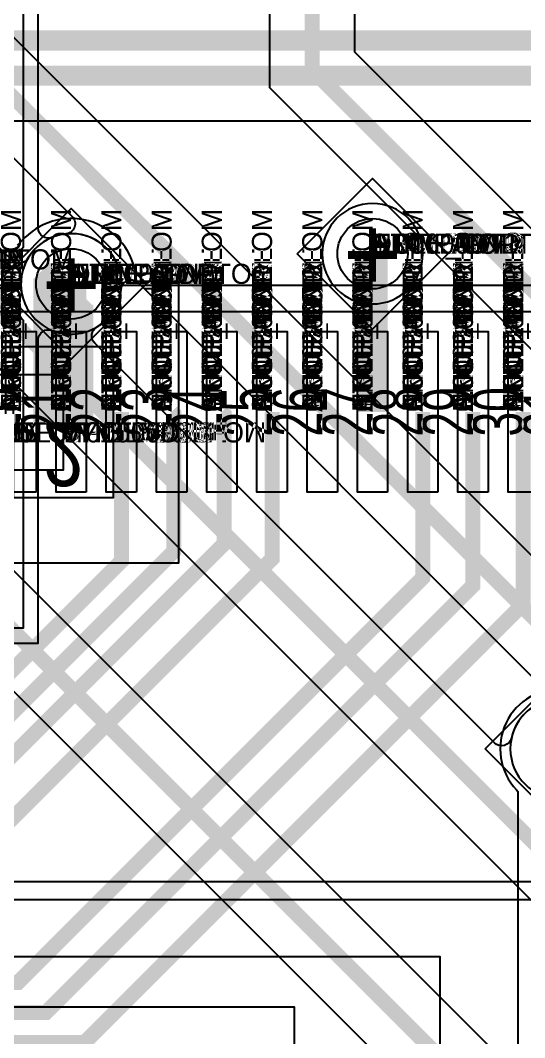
# Model space of a CAD drawing. Extents: x 0 to 323, y 0 to 320.
# Drawn here: x 66.67 to 71.69, y 31.47 to 41.6 of the extents above; entities that cross this region are included whole.
import ezdxf
from ezdxf.enums import TextEntityAlignment as Align

# ---------------------------------------------------------------- set-up
doc = ezdxf.new("R2010")
doc.units = 0
doc.header["$MEASUREMENT"] = 0
doc.layers.get('0').update_dxf_attribs({"linetype": 'CONTINUOUS'})
for name, color, linetype in [('CDN_FIGURES', 7, 'CONTINUOUS'), ('ETCH_BOTTOM', 7, 'CONTINUOUS'), ('ETCH_GND', 3, 'CONTINUOUS'), ('ETCH_INT1', 4, 'CONTINUOUS'), ('ETCH_INT2', 5, 'CONTINUOUS'), ('ETCH_PWR', 6, 'CONTINUOUS'), ('ETCH_TOP', 2, 'CONTINUOUS'), ('MANUFACTURING_NCLEGEND-1-6', 8, 'CONTINUOUS'), ('PACKAGE_GEOMETRY_ASSEMBLY_TOP', 11, 'CONTINUOUS'), ('PACKAGE_GEOMETRY_PIN_NUMBER', 9, 'CONTINUOUS')]:
    doc.layers.add(name, color=color, linetype=linetype)

# ---------------------------------------------------------------- blocks, each defined once
blk = doc.blocks.new('FIGURE_DIAMOND')
at = {"layer": 'CDN_FIGURES'}
blk.add_lwpolyline([(-0.5, 0), (0, 0.5), (0.5, 0), (0, -0.5)], close=True, dxfattribs=at)
blk = doc.blocks.new('PAD_INFO')
for tag in ['SHAPE_TYPE', 'PAD_HEIGHT', 'PAD_LAYER', 'PAD_TYPE', 'PAD_WIDTH']:
    blk.add_attdef(tag, (0, 0), '', height=0.2)
at = {"flags": 2}
blk.add_attdef('CDN_TYPE', (0, 0), '', height=0.2, dxfattribs=at)
blk = doc.blocks.new('DRILL_INFO')
at = {"flags": 2}
blk.add_attdef('CDN_TYPE', (0, 0), '', height=0.2, dxfattribs=at)
for tag in ['FSHAPE', 'FCHAR', 'DRILL_HEIGHT', 'DIAMETER', 'PLATED', 'DRILL_WIDTH']:
    blk.add_attdef(tag, (0, 0), '', height=0.2)
blk = doc.blocks.new('VIA0700X0300')
at = {"layer": 'ETCH_BOTTOM'}
blk.add_circle((0, 0), 0.35, dxfattribs=at)
at = {"layer": 'ETCH_GND'}
blk.add_circle((0, 0), 0.35, dxfattribs=at)
at = {"layer": 'ETCH_INT1'}
blk.add_circle((0, 0), 0.35, dxfattribs=at)
at = {"layer": 'ETCH_INT2'}
blk.add_circle((0, 0), 0.35, dxfattribs=at)
at = {"layer": 'ETCH_PWR'}
blk.add_circle((0, 0), 0.35, dxfattribs=at)
at = {"layer": 'ETCH_TOP'}
blk.add_circle((0, 0), 0.35, dxfattribs=at)
ref = blk.add_blockref('PAD_INFO', (0, 0))
ref.add_attrib('PAD_LAYER', 'ETCH_TOP', (0, 0), dxfattribs={"height": 0.2})
ref.add_attrib('SHAPE_TYPE', 'NULL', (0, 0), dxfattribs={"height": 0.2})
ref.add_attrib('PAD_TYPE', 'ANTIPAD', (0, 0), dxfattribs={"height": 0.2})
ref.add_attrib('PAD_WIDTH', '0.000000', (0, 0), dxfattribs={"height": 0.2})
ref.add_attrib('PAD_HEIGHT', '0.000000', (0, 0), dxfattribs={"height": 0.2})
ref = blk.add_blockref('PAD_INFO', (0, 0))
ref.add_attrib('PAD_LAYER', 'ETCH_GND', (0, 0), dxfattribs={"height": 0.2})
ref.add_attrib('SHAPE_TYPE', 'NULL', (0, 0), dxfattribs={"height": 0.2})
ref.add_attrib('PAD_TYPE', 'ANTIPAD', (0, 0), dxfattribs={"height": 0.2})
ref.add_attrib('PAD_WIDTH', '0.000000', (0, 0), dxfattribs={"height": 0.2})
ref.add_attrib('PAD_HEIGHT', '0.000000', (0, 0), dxfattribs={"height": 0.2})
ref = blk.add_blockref('PAD_INFO', (0, 0))
ref.add_attrib('PAD_LAYER', 'ETCH_INT1', (0, 0), dxfattribs={"height": 0.2})
ref.add_attrib('SHAPE_TYPE', 'NULL', (0, 0), dxfattribs={"height": 0.2})
ref.add_attrib('PAD_TYPE', 'ANTIPAD', (0, 0), dxfattribs={"height": 0.2})
ref.add_attrib('PAD_WIDTH', '0.000000', (0, 0), dxfattribs={"height": 0.2})
ref.add_attrib('PAD_HEIGHT', '0.000000', (0, 0), dxfattribs={"height": 0.2})
ref = blk.add_blockref('PAD_INFO', (0, 0))
ref.add_attrib('PAD_LAYER', 'ETCH_INT2', (0, 0), dxfattribs={"height": 0.2})
ref.add_attrib('SHAPE_TYPE', 'NULL', (0, 0), dxfattribs={"height": 0.2})
ref.add_attrib('PAD_TYPE', 'ANTIPAD', (0, 0), dxfattribs={"height": 0.2})
ref.add_attrib('PAD_WIDTH', '0.000000', (0, 0), dxfattribs={"height": 0.2})
ref.add_attrib('PAD_HEIGHT', '0.000000', (0, 0), dxfattribs={"height": 0.2})
ref = blk.add_blockref('PAD_INFO', (0, 0))
ref.add_attrib('PAD_LAYER', 'ETCH_PWR', (0, 0), dxfattribs={"height": 0.2})
ref.add_attrib('SHAPE_TYPE', 'NULL', (0, 0), dxfattribs={"height": 0.2})
ref.add_attrib('PAD_TYPE', 'ANTIPAD', (0, 0), dxfattribs={"height": 0.2})
ref.add_attrib('PAD_WIDTH', '0.000000', (0, 0), dxfattribs={"height": 0.2})
ref.add_attrib('PAD_HEIGHT', '0.000000', (0, 0), dxfattribs={"height": 0.2})
ref = blk.add_blockref('PAD_INFO', (0, 0))
ref.add_attrib('PAD_LAYER', 'ETCH_BOTTOM', (0, 0), dxfattribs={"height": 0.2})
ref.add_attrib('SHAPE_TYPE', 'NULL', (0, 0), dxfattribs={"height": 0.2})
ref.add_attrib('PAD_TYPE', 'ANTIPAD', (0, 0), dxfattribs={"height": 0.2})
ref.add_attrib('PAD_WIDTH', '0.000000', (0, 0), dxfattribs={"height": 0.2})
ref.add_attrib('PAD_HEIGHT', '0.000000', (0, 0), dxfattribs={"height": 0.2})
ref = blk.add_blockref('PAD_INFO', (0, 0))
ref.add_attrib('PAD_LAYER', 'ETCH_TOP', (0, 0), dxfattribs={"height": 0.2})
ref.add_attrib('SHAPE_TYPE', 'NULL', (0, 0), dxfattribs={"height": 0.2})
ref.add_attrib('PAD_TYPE', 'THERMAL', (0, 0), dxfattribs={"height": 0.2})
ref.add_attrib('PAD_WIDTH', '0.000000', (0, 0), dxfattribs={"height": 0.2})
ref.add_attrib('PAD_HEIGHT', '0.000000', (0, 0), dxfattribs={"height": 0.2})
ref = blk.add_blockref('PAD_INFO', (0, 0))
ref.add_attrib('PAD_LAYER', 'ETCH_GND', (0, 0), dxfattribs={"height": 0.2})
ref.add_attrib('SHAPE_TYPE', 'NULL', (0, 0), dxfattribs={"height": 0.2})
ref.add_attrib('PAD_TYPE', 'THERMAL', (0, 0), dxfattribs={"height": 0.2})
ref.add_attrib('PAD_WIDTH', '0.000000', (0, 0), dxfattribs={"height": 0.2})
ref.add_attrib('PAD_HEIGHT', '0.000000', (0, 0), dxfattribs={"height": 0.2})
ref = blk.add_blockref('PAD_INFO', (0, 0))
ref.add_attrib('PAD_LAYER', 'ETCH_INT1', (0, 0), dxfattribs={"height": 0.2})
ref.add_attrib('SHAPE_TYPE', 'NULL', (0, 0), dxfattribs={"height": 0.2})
ref.add_attrib('PAD_TYPE', 'THERMAL', (0, 0), dxfattribs={"height": 0.2})
ref.add_attrib('PAD_WIDTH', '0.000000', (0, 0), dxfattribs={"height": 0.2})
ref.add_attrib('PAD_HEIGHT', '0.000000', (0, 0), dxfattribs={"height": 0.2})
ref = blk.add_blockref('PAD_INFO', (0, 0))
ref.add_attrib('PAD_LAYER', 'ETCH_INT2', (0, 0), dxfattribs={"height": 0.2})
ref.add_attrib('SHAPE_TYPE', 'NULL', (0, 0), dxfattribs={"height": 0.2})
ref.add_attrib('PAD_TYPE', 'THERMAL', (0, 0), dxfattribs={"height": 0.2})
ref.add_attrib('PAD_WIDTH', '0.000000', (0, 0), dxfattribs={"height": 0.2})
ref.add_attrib('PAD_HEIGHT', '0.000000', (0, 0), dxfattribs={"height": 0.2})
ref = blk.add_blockref('PAD_INFO', (0, 0))
ref.add_attrib('PAD_LAYER', 'ETCH_PWR', (0, 0), dxfattribs={"height": 0.2})
ref.add_attrib('SHAPE_TYPE', 'NULL', (0, 0), dxfattribs={"height": 0.2})
ref.add_attrib('PAD_TYPE', 'THERMAL', (0, 0), dxfattribs={"height": 0.2})
ref.add_attrib('PAD_WIDTH', '0.000000', (0, 0), dxfattribs={"height": 0.2})
ref.add_attrib('PAD_HEIGHT', '0.000000', (0, 0), dxfattribs={"height": 0.2})
ref = blk.add_blockref('PAD_INFO', (0, 0))
ref.add_attrib('PAD_LAYER', 'ETCH_BOTTOM', (0, 0), dxfattribs={"height": 0.2})
ref.add_attrib('SHAPE_TYPE', 'NULL', (0, 0), dxfattribs={"height": 0.2})
ref.add_attrib('PAD_TYPE', 'THERMAL', (0, 0), dxfattribs={"height": 0.2})
ref.add_attrib('PAD_WIDTH', '0.000000', (0, 0), dxfattribs={"height": 0.2})
ref.add_attrib('PAD_HEIGHT', '0.000000', (0, 0), dxfattribs={"height": 0.2})
ref = blk.add_blockref('PAD_INFO', (0, 0))
ref.add_attrib('PAD_LAYER', 'ETCH_TOP', (0, 0), dxfattribs={"height": 0.2})
ref.add_attrib('SHAPE_TYPE', 'CIRCLE', (0, 0), dxfattribs={"height": 0.2})
ref.add_attrib('PAD_TYPE', 'REGULAR', (0, 0), dxfattribs={"height": 0.2})
ref.add_attrib('PAD_WIDTH', '0.700000', (0, 0), dxfattribs={"height": 0.2})
ref.add_attrib('PAD_HEIGHT', '0.700000', (0, 0), dxfattribs={"height": 0.2})
ref = blk.add_blockref('PAD_INFO', (0, 0))
ref.add_attrib('PAD_LAYER', 'ETCH_GND', (0, 0), dxfattribs={"height": 0.2})
ref.add_attrib('SHAPE_TYPE', 'CIRCLE', (0, 0), dxfattribs={"height": 0.2})
ref.add_attrib('PAD_TYPE', 'REGULAR', (0, 0), dxfattribs={"height": 0.2})
ref.add_attrib('PAD_WIDTH', '0.700000', (0, 0), dxfattribs={"height": 0.2})
ref.add_attrib('PAD_HEIGHT', '0.700000', (0, 0), dxfattribs={"height": 0.2})
ref = blk.add_blockref('PAD_INFO', (0, 0))
ref.add_attrib('PAD_LAYER', 'ETCH_INT1', (0, 0), dxfattribs={"height": 0.2})
ref.add_attrib('SHAPE_TYPE', 'CIRCLE', (0, 0), dxfattribs={"height": 0.2})
ref.add_attrib('PAD_TYPE', 'REGULAR', (0, 0), dxfattribs={"height": 0.2})
ref.add_attrib('PAD_WIDTH', '0.700000', (0, 0), dxfattribs={"height": 0.2})
ref.add_attrib('PAD_HEIGHT', '0.700000', (0, 0), dxfattribs={"height": 0.2})
ref = blk.add_blockref('PAD_INFO', (0, 0))
ref.add_attrib('PAD_LAYER', 'ETCH_INT2', (0, 0), dxfattribs={"height": 0.2})
ref.add_attrib('SHAPE_TYPE', 'CIRCLE', (0, 0), dxfattribs={"height": 0.2})
ref.add_attrib('PAD_TYPE', 'REGULAR', (0, 0), dxfattribs={"height": 0.2})
ref.add_attrib('PAD_WIDTH', '0.700000', (0, 0), dxfattribs={"height": 0.2})
ref.add_attrib('PAD_HEIGHT', '0.700000', (0, 0), dxfattribs={"height": 0.2})
ref = blk.add_blockref('PAD_INFO', (0, 0))
ref.add_attrib('PAD_LAYER', 'ETCH_PWR', (0, 0), dxfattribs={"height": 0.2})
ref.add_attrib('SHAPE_TYPE', 'CIRCLE', (0, 0), dxfattribs={"height": 0.2})
ref.add_attrib('PAD_TYPE', 'REGULAR', (0, 0), dxfattribs={"height": 0.2})
ref.add_attrib('PAD_WIDTH', '0.700000', (0, 0), dxfattribs={"height": 0.2})
ref.add_attrib('PAD_HEIGHT', '0.700000', (0, 0), dxfattribs={"height": 0.2})
ref = blk.add_blockref('PAD_INFO', (0, 0))
ref.add_attrib('PAD_LAYER', 'ETCH_BOTTOM', (0, 0), dxfattribs={"height": 0.2})
ref.add_attrib('SHAPE_TYPE', 'CIRCLE', (0, 0), dxfattribs={"height": 0.2})
ref.add_attrib('PAD_TYPE', 'REGULAR', (0, 0), dxfattribs={"height": 0.2})
ref.add_attrib('PAD_WIDTH', '0.700000', (0, 0), dxfattribs={"height": 0.2})
ref.add_attrib('PAD_HEIGHT', '0.700000', (0, 0), dxfattribs={"height": 0.2})
ref = blk.add_blockref('DRILL_INFO', (0, 0))
ref.add_attrib('DIAMETER', '0.300000', (0, 0), dxfattribs={"height": 0.2})
ref.add_attrib('PLATED', 'PLATED', (0, 0), dxfattribs={"height": 0.2})
ref.add_attrib('FSHAPE', 'DIAMOND', (0, 0), dxfattribs={"height": 0.2})
ref.add_attrib('FCHAR', '+', (0, 0), dxfattribs={"height": 0.2})
ref.add_attrib('DRILL_WIDTH', '1.500000', (0, 0), dxfattribs={"height": 0.2})
ref.add_attrib('DRILL_HEIGHT', '1.500000', (0, 0), dxfattribs={"height": 0.2})
for tag in ['CDN_TYPE', 'PIN']:
    blk.add_attdef(tag, (0, 0), '', height=0.2)
at = {"flags": 2}
for tag in ['PSTKNAME', 'BBV']:
    blk.add_attdef(tag, (0, 0), '', height=0.2, dxfattribs=at)
blk = doc.blocks.new('RC1600X0300TS_NS')
at = {"layer": 'ETCH_TOP'}
blk.add_lwpolyline([(-0.8, -0.15), (-0.8, 0.15), (0.8, 0.15), (0.8, -0.15)], close=True, dxfattribs=at)
ref = blk.add_blockref('PAD_INFO', (0, 0))
ref.add_attrib('PAD_LAYER', 'ETCH_TOP', (0, 0), dxfattribs={"height": 0.2})
ref.add_attrib('SHAPE_TYPE', 'NULL', (0, 0), dxfattribs={"height": 0.2})
ref.add_attrib('PAD_TYPE', 'ANTIPAD', (0, 0), dxfattribs={"height": 0.2})
ref.add_attrib('PAD_WIDTH', '0.000000', (0, 0), dxfattribs={"height": 0.2})
ref.add_attrib('PAD_HEIGHT', '0.000000', (0, 0), dxfattribs={"height": 0.2})
ref = blk.add_blockref('PAD_INFO', (0, 0))
ref.add_attrib('PAD_LAYER', 'ETCH_GND', (0, 0), dxfattribs={"height": 0.2})
ref.add_attrib('SHAPE_TYPE', 'NULL', (0, 0), dxfattribs={"height": 0.2})
ref.add_attrib('PAD_TYPE', 'ANTIPAD', (0, 0), dxfattribs={"height": 0.2})
ref.add_attrib('PAD_WIDTH', '0.000000', (0, 0), dxfattribs={"height": 0.2})
ref.add_attrib('PAD_HEIGHT', '0.000000', (0, 0), dxfattribs={"height": 0.2})
ref = blk.add_blockref('PAD_INFO', (0, 0))
ref.add_attrib('PAD_LAYER', 'ETCH_INT1', (0, 0), dxfattribs={"height": 0.2})
ref.add_attrib('SHAPE_TYPE', 'NULL', (0, 0), dxfattribs={"height": 0.2})
ref.add_attrib('PAD_TYPE', 'ANTIPAD', (0, 0), dxfattribs={"height": 0.2})
ref.add_attrib('PAD_WIDTH', '0.000000', (0, 0), dxfattribs={"height": 0.2})
ref.add_attrib('PAD_HEIGHT', '0.000000', (0, 0), dxfattribs={"height": 0.2})
ref = blk.add_blockref('PAD_INFO', (0, 0))
ref.add_attrib('PAD_LAYER', 'ETCH_INT2', (0, 0), dxfattribs={"height": 0.2})
ref.add_attrib('SHAPE_TYPE', 'NULL', (0, 0), dxfattribs={"height": 0.2})
ref.add_attrib('PAD_TYPE', 'ANTIPAD', (0, 0), dxfattribs={"height": 0.2})
ref.add_attrib('PAD_WIDTH', '0.000000', (0, 0), dxfattribs={"height": 0.2})
ref.add_attrib('PAD_HEIGHT', '0.000000', (0, 0), dxfattribs={"height": 0.2})
ref = blk.add_blockref('PAD_INFO', (0, 0))
ref.add_attrib('PAD_LAYER', 'ETCH_PWR', (0, 0), dxfattribs={"height": 0.2})
ref.add_attrib('SHAPE_TYPE', 'NULL', (0, 0), dxfattribs={"height": 0.2})
ref.add_attrib('PAD_TYPE', 'ANTIPAD', (0, 0), dxfattribs={"height": 0.2})
ref.add_attrib('PAD_WIDTH', '0.000000', (0, 0), dxfattribs={"height": 0.2})
ref.add_attrib('PAD_HEIGHT', '0.000000', (0, 0), dxfattribs={"height": 0.2})
ref = blk.add_blockref('PAD_INFO', (0, 0))
ref.add_attrib('PAD_LAYER', 'ETCH_BOTTOM', (0, 0), dxfattribs={"height": 0.2})
ref.add_attrib('SHAPE_TYPE', 'NULL', (0, 0), dxfattribs={"height": 0.2})
ref.add_attrib('PAD_TYPE', 'ANTIPAD', (0, 0), dxfattribs={"height": 0.2})
ref.add_attrib('PAD_WIDTH', '0.000000', (0, 0), dxfattribs={"height": 0.2})
ref.add_attrib('PAD_HEIGHT', '0.000000', (0, 0), dxfattribs={"height": 0.2})
ref = blk.add_blockref('PAD_INFO', (0, 0))
ref.add_attrib('PAD_LAYER', 'ETCH_TOP', (0, 0), dxfattribs={"height": 0.2})
ref.add_attrib('SHAPE_TYPE', 'NULL', (0, 0), dxfattribs={"height": 0.2})
ref.add_attrib('PAD_TYPE', 'THERMAL', (0, 0), dxfattribs={"height": 0.2})
ref.add_attrib('PAD_WIDTH', '0.000000', (0, 0), dxfattribs={"height": 0.2})
ref.add_attrib('PAD_HEIGHT', '0.000000', (0, 0), dxfattribs={"height": 0.2})
ref = blk.add_blockref('PAD_INFO', (0, 0))
ref.add_attrib('PAD_LAYER', 'ETCH_GND', (0, 0), dxfattribs={"height": 0.2})
ref.add_attrib('SHAPE_TYPE', 'NULL', (0, 0), dxfattribs={"height": 0.2})
ref.add_attrib('PAD_TYPE', 'THERMAL', (0, 0), dxfattribs={"height": 0.2})
ref.add_attrib('PAD_WIDTH', '0.000000', (0, 0), dxfattribs={"height": 0.2})
ref.add_attrib('PAD_HEIGHT', '0.000000', (0, 0), dxfattribs={"height": 0.2})
ref = blk.add_blockref('PAD_INFO', (0, 0))
ref.add_attrib('PAD_LAYER', 'ETCH_INT1', (0, 0), dxfattribs={"height": 0.2})
ref.add_attrib('SHAPE_TYPE', 'NULL', (0, 0), dxfattribs={"height": 0.2})
ref.add_attrib('PAD_TYPE', 'THERMAL', (0, 0), dxfattribs={"height": 0.2})
ref.add_attrib('PAD_WIDTH', '0.000000', (0, 0), dxfattribs={"height": 0.2})
ref.add_attrib('PAD_HEIGHT', '0.000000', (0, 0), dxfattribs={"height": 0.2})
ref = blk.add_blockref('PAD_INFO', (0, 0))
ref.add_attrib('PAD_LAYER', 'ETCH_INT2', (0, 0), dxfattribs={"height": 0.2})
ref.add_attrib('SHAPE_TYPE', 'NULL', (0, 0), dxfattribs={"height": 0.2})
ref.add_attrib('PAD_TYPE', 'THERMAL', (0, 0), dxfattribs={"height": 0.2})
ref.add_attrib('PAD_WIDTH', '0.000000', (0, 0), dxfattribs={"height": 0.2})
ref.add_attrib('PAD_HEIGHT', '0.000000', (0, 0), dxfattribs={"height": 0.2})
ref = blk.add_blockref('PAD_INFO', (0, 0))
ref.add_attrib('PAD_LAYER', 'ETCH_PWR', (0, 0), dxfattribs={"height": 0.2})
ref.add_attrib('SHAPE_TYPE', 'NULL', (0, 0), dxfattribs={"height": 0.2})
ref.add_attrib('PAD_TYPE', 'THERMAL', (0, 0), dxfattribs={"height": 0.2})
ref.add_attrib('PAD_WIDTH', '0.000000', (0, 0), dxfattribs={"height": 0.2})
ref.add_attrib('PAD_HEIGHT', '0.000000', (0, 0), dxfattribs={"height": 0.2})
ref = blk.add_blockref('PAD_INFO', (0, 0))
ref.add_attrib('PAD_LAYER', 'ETCH_BOTTOM', (0, 0), dxfattribs={"height": 0.2})
ref.add_attrib('SHAPE_TYPE', 'NULL', (0, 0), dxfattribs={"height": 0.2})
ref.add_attrib('PAD_TYPE', 'THERMAL', (0, 0), dxfattribs={"height": 0.2})
ref.add_attrib('PAD_WIDTH', '0.000000', (0, 0), dxfattribs={"height": 0.2})
ref.add_attrib('PAD_HEIGHT', '0.000000', (0, 0), dxfattribs={"height": 0.2})
ref = blk.add_blockref('PAD_INFO', (0, 0))
ref.add_attrib('PAD_LAYER', 'ETCH_TOP', (0, 0), dxfattribs={"height": 0.2})
ref.add_attrib('SHAPE_TYPE', 'RECTANGLE', (0, 0), dxfattribs={"height": 0.2})
ref.add_attrib('PAD_TYPE', 'REGULAR', (0, 0), dxfattribs={"height": 0.2})
ref.add_attrib('PAD_WIDTH', '1.600000', (0, 0), dxfattribs={"height": 0.2})
ref.add_attrib('PAD_HEIGHT', '0.300000', (0, 0), dxfattribs={"height": 0.2})
ref = blk.add_blockref('PAD_INFO', (0, 0))
ref.add_attrib('PAD_LAYER', 'ETCH_GND', (0, 0), dxfattribs={"height": 0.2})
ref.add_attrib('SHAPE_TYPE', 'NULL', (0, 0), dxfattribs={"height": 0.2})
ref.add_attrib('PAD_TYPE', 'REGULAR', (0, 0), dxfattribs={"height": 0.2})
ref.add_attrib('PAD_WIDTH', '0.000000', (0, 0), dxfattribs={"height": 0.2})
ref.add_attrib('PAD_HEIGHT', '0.000000', (0, 0), dxfattribs={"height": 0.2})
ref = blk.add_blockref('PAD_INFO', (0, 0))
ref.add_attrib('PAD_LAYER', 'ETCH_INT1', (0, 0), dxfattribs={"height": 0.2})
ref.add_attrib('SHAPE_TYPE', 'NULL', (0, 0), dxfattribs={"height": 0.2})
ref.add_attrib('PAD_TYPE', 'REGULAR', (0, 0), dxfattribs={"height": 0.2})
ref.add_attrib('PAD_WIDTH', '0.000000', (0, 0), dxfattribs={"height": 0.2})
ref.add_attrib('PAD_HEIGHT', '0.000000', (0, 0), dxfattribs={"height": 0.2})
ref = blk.add_blockref('PAD_INFO', (0, 0))
ref.add_attrib('PAD_LAYER', 'ETCH_INT2', (0, 0), dxfattribs={"height": 0.2})
ref.add_attrib('SHAPE_TYPE', 'NULL', (0, 0), dxfattribs={"height": 0.2})
ref.add_attrib('PAD_TYPE', 'REGULAR', (0, 0), dxfattribs={"height": 0.2})
ref.add_attrib('PAD_WIDTH', '0.000000', (0, 0), dxfattribs={"height": 0.2})
ref.add_attrib('PAD_HEIGHT', '0.000000', (0, 0), dxfattribs={"height": 0.2})
ref = blk.add_blockref('PAD_INFO', (0, 0))
ref.add_attrib('PAD_LAYER', 'ETCH_PWR', (0, 0), dxfattribs={"height": 0.2})
ref.add_attrib('SHAPE_TYPE', 'NULL', (0, 0), dxfattribs={"height": 0.2})
ref.add_attrib('PAD_TYPE', 'REGULAR', (0, 0), dxfattribs={"height": 0.2})
ref.add_attrib('PAD_WIDTH', '0.000000', (0, 0), dxfattribs={"height": 0.2})
ref.add_attrib('PAD_HEIGHT', '0.000000', (0, 0), dxfattribs={"height": 0.2})
ref = blk.add_blockref('PAD_INFO', (0, 0))
ref.add_attrib('PAD_LAYER', 'ETCH_BOTTOM', (0, 0), dxfattribs={"height": 0.2})
ref.add_attrib('SHAPE_TYPE', 'NULL', (0, 0), dxfattribs={"height": 0.2})
ref.add_attrib('PAD_TYPE', 'REGULAR', (0, 0), dxfattribs={"height": 0.2})
ref.add_attrib('PAD_WIDTH', '0.000000', (0, 0), dxfattribs={"height": 0.2})
ref.add_attrib('PAD_HEIGHT', '0.000000', (0, 0), dxfattribs={"height": 0.2})
ref = blk.add_blockref('DRILL_INFO', (0, 0))
ref.add_attrib('DIAMETER', '0.000000', (0, 0), dxfattribs={"height": 0.2})
ref.add_attrib('PLATED', 'PLATED', (0, 0), dxfattribs={"height": 0.2})
ref.add_attrib('FSHAPE', 'NULL', (0, 0), dxfattribs={"height": 0.2})
ref.add_attrib('DRILL_WIDTH', '0.000000', (0, 0), dxfattribs={"height": 0.2})
ref.add_attrib('DRILL_HEIGHT', '0.000000', (0, 0), dxfattribs={"height": 0.2})
for tag in ['CDN_TYPE', 'PIN']:
    blk.add_attdef(tag, (0, 0), '', height=0.2)
at = {"flags": 2}
for tag in ['PSTKNAME', 'BBV']:
    blk.add_attdef(tag, (0, 0), '', height=0.2, dxfattribs=at)
blk = doc.blocks.new('F42')
at = {"layer": 'PACKAGE_GEOMETRY_ASSEMBLY_TOP'}
blk.add_lwpolyline([(1, -26.75), (29, -26.75), (29, 1.25), (1, 1.25)], close=True, dxfattribs=at)
at = {"layer": 'ETCH_TOP'}
for p in [(0, -14.5), (0, -14), (0, -13.5), (0, -13), (0, -12.5), (0, -12)]:
    blk.add_blockref('RC1600X0300TS_NS', p, dxfattribs=at)
ref = blk.add_blockref('RC1600X0300TS_NS', (0, -11.5), dxfattribs=at)
ref.add_attrib('CDN_TYPE', 'PIN', (0, 0), dxfattribs={"height": 0.2})
ref.add_attrib('PIN', '24', (0, 0), dxfattribs={"height": 0.2})
ref = blk.add_blockref('RC1600X0300TS_NS', (0, -11), dxfattribs=at)
ref.add_attrib('CDN_TYPE', 'PIN', (0, 0), dxfattribs={"height": 0.2})
ref.add_attrib('PIN', '23', (0, 0), dxfattribs={"height": 0.2})
ref = blk.add_blockref('RC1600X0300TS_NS', (0, -10.5), dxfattribs=at)
ref.add_attrib('CDN_TYPE', 'PIN', (0, 0), dxfattribs={"height": 0.2})
ref.add_attrib('PIN', '22', (0, 0), dxfattribs={"height": 0.2})
ref = blk.add_blockref('RC1600X0300TS_NS', (0, -10), dxfattribs=at)
ref.add_attrib('CDN_TYPE', 'PIN', (0, 0), dxfattribs={"height": 0.2})
ref.add_attrib('PIN', '21', (0, 0), dxfattribs={"height": 0.2})
ref = blk.add_blockref('RC1600X0300TS_NS', (0, -9.5), dxfattribs=at)
ref.add_attrib('CDN_TYPE', 'PIN', (0, 0), dxfattribs={"height": 0.2})
ref.add_attrib('PIN', '20', (0, 0), dxfattribs={"height": 0.2})
at = {"flags": 2}
for tag in ['SYMBOL_TYPE', 'CDN_TYPE', 'REFDES']:
    blk.add_attdef(tag, (0, 0), '', height=0.2, dxfattribs=at)
blk = doc.blocks.new('RC1000X1500TS')
at = {"layer": 'ETCH_TOP'}
blk.add_lwpolyline([(-0.5, -0.75), (-0.5, 0.75), (0.5, 0.75), (0.5, -0.75)], close=True, dxfattribs=at)
ref = blk.add_blockref('PAD_INFO', (0, 0))
ref.add_attrib('PAD_LAYER', 'ETCH_TOP', (0, 0), dxfattribs={"height": 0.2})
ref.add_attrib('SHAPE_TYPE', 'NULL', (0, 0), dxfattribs={"height": 0.2})
ref.add_attrib('PAD_TYPE', 'ANTIPAD', (0, 0), dxfattribs={"height": 0.2})
ref.add_attrib('PAD_WIDTH', '0.000000', (0, 0), dxfattribs={"height": 0.2})
ref.add_attrib('PAD_HEIGHT', '0.000000', (0, 0), dxfattribs={"height": 0.2})
ref = blk.add_blockref('PAD_INFO', (0, 0))
ref.add_attrib('PAD_LAYER', 'ETCH_GND', (0, 0), dxfattribs={"height": 0.2})
ref.add_attrib('SHAPE_TYPE', 'NULL', (0, 0), dxfattribs={"height": 0.2})
ref.add_attrib('PAD_TYPE', 'ANTIPAD', (0, 0), dxfattribs={"height": 0.2})
ref.add_attrib('PAD_WIDTH', '0.000000', (0, 0), dxfattribs={"height": 0.2})
ref.add_attrib('PAD_HEIGHT', '0.000000', (0, 0), dxfattribs={"height": 0.2})
ref = blk.add_blockref('PAD_INFO', (0, 0))
ref.add_attrib('PAD_LAYER', 'ETCH_INT1', (0, 0), dxfattribs={"height": 0.2})
ref.add_attrib('SHAPE_TYPE', 'NULL', (0, 0), dxfattribs={"height": 0.2})
ref.add_attrib('PAD_TYPE', 'ANTIPAD', (0, 0), dxfattribs={"height": 0.2})
ref.add_attrib('PAD_WIDTH', '0.000000', (0, 0), dxfattribs={"height": 0.2})
ref.add_attrib('PAD_HEIGHT', '0.000000', (0, 0), dxfattribs={"height": 0.2})
ref = blk.add_blockref('PAD_INFO', (0, 0))
ref.add_attrib('PAD_LAYER', 'ETCH_INT2', (0, 0), dxfattribs={"height": 0.2})
ref.add_attrib('SHAPE_TYPE', 'NULL', (0, 0), dxfattribs={"height": 0.2})
ref.add_attrib('PAD_TYPE', 'ANTIPAD', (0, 0), dxfattribs={"height": 0.2})
ref.add_attrib('PAD_WIDTH', '0.000000', (0, 0), dxfattribs={"height": 0.2})
ref.add_attrib('PAD_HEIGHT', '0.000000', (0, 0), dxfattribs={"height": 0.2})
ref = blk.add_blockref('PAD_INFO', (0, 0))
ref.add_attrib('PAD_LAYER', 'ETCH_PWR', (0, 0), dxfattribs={"height": 0.2})
ref.add_attrib('SHAPE_TYPE', 'NULL', (0, 0), dxfattribs={"height": 0.2})
ref.add_attrib('PAD_TYPE', 'ANTIPAD', (0, 0), dxfattribs={"height": 0.2})
ref.add_attrib('PAD_WIDTH', '0.000000', (0, 0), dxfattribs={"height": 0.2})
ref.add_attrib('PAD_HEIGHT', '0.000000', (0, 0), dxfattribs={"height": 0.2})
ref = blk.add_blockref('PAD_INFO', (0, 0))
ref.add_attrib('PAD_LAYER', 'ETCH_BOTTOM', (0, 0), dxfattribs={"height": 0.2})
ref.add_attrib('SHAPE_TYPE', 'NULL', (0, 0), dxfattribs={"height": 0.2})
ref.add_attrib('PAD_TYPE', 'ANTIPAD', (0, 0), dxfattribs={"height": 0.2})
ref.add_attrib('PAD_WIDTH', '0.000000', (0, 0), dxfattribs={"height": 0.2})
ref.add_attrib('PAD_HEIGHT', '0.000000', (0, 0), dxfattribs={"height": 0.2})
ref = blk.add_blockref('PAD_INFO', (0, 0))
ref.add_attrib('PAD_LAYER', 'ETCH_TOP', (0, 0), dxfattribs={"height": 0.2})
ref.add_attrib('SHAPE_TYPE', 'NULL', (0, 0), dxfattribs={"height": 0.2})
ref.add_attrib('PAD_TYPE', 'THERMAL', (0, 0), dxfattribs={"height": 0.2})
ref.add_attrib('PAD_WIDTH', '0.000000', (0, 0), dxfattribs={"height": 0.2})
ref.add_attrib('PAD_HEIGHT', '0.000000', (0, 0), dxfattribs={"height": 0.2})
ref = blk.add_blockref('PAD_INFO', (0, 0))
ref.add_attrib('PAD_LAYER', 'ETCH_GND', (0, 0), dxfattribs={"height": 0.2})
ref.add_attrib('SHAPE_TYPE', 'NULL', (0, 0), dxfattribs={"height": 0.2})
ref.add_attrib('PAD_TYPE', 'THERMAL', (0, 0), dxfattribs={"height": 0.2})
ref.add_attrib('PAD_WIDTH', '0.000000', (0, 0), dxfattribs={"height": 0.2})
ref.add_attrib('PAD_HEIGHT', '0.000000', (0, 0), dxfattribs={"height": 0.2})
ref = blk.add_blockref('PAD_INFO', (0, 0))
ref.add_attrib('PAD_LAYER', 'ETCH_INT1', (0, 0), dxfattribs={"height": 0.2})
ref.add_attrib('SHAPE_TYPE', 'NULL', (0, 0), dxfattribs={"height": 0.2})
ref.add_attrib('PAD_TYPE', 'THERMAL', (0, 0), dxfattribs={"height": 0.2})
ref.add_attrib('PAD_WIDTH', '0.000000', (0, 0), dxfattribs={"height": 0.2})
ref.add_attrib('PAD_HEIGHT', '0.000000', (0, 0), dxfattribs={"height": 0.2})
ref = blk.add_blockref('PAD_INFO', (0, 0))
ref.add_attrib('PAD_LAYER', 'ETCH_INT2', (0, 0), dxfattribs={"height": 0.2})
ref.add_attrib('SHAPE_TYPE', 'NULL', (0, 0), dxfattribs={"height": 0.2})
ref.add_attrib('PAD_TYPE', 'THERMAL', (0, 0), dxfattribs={"height": 0.2})
ref.add_attrib('PAD_WIDTH', '0.000000', (0, 0), dxfattribs={"height": 0.2})
ref.add_attrib('PAD_HEIGHT', '0.000000', (0, 0), dxfattribs={"height": 0.2})
ref = blk.add_blockref('PAD_INFO', (0, 0))
ref.add_attrib('PAD_LAYER', 'ETCH_PWR', (0, 0), dxfattribs={"height": 0.2})
ref.add_attrib('SHAPE_TYPE', 'NULL', (0, 0), dxfattribs={"height": 0.2})
ref.add_attrib('PAD_TYPE', 'THERMAL', (0, 0), dxfattribs={"height": 0.2})
ref.add_attrib('PAD_WIDTH', '0.000000', (0, 0), dxfattribs={"height": 0.2})
ref.add_attrib('PAD_HEIGHT', '0.000000', (0, 0), dxfattribs={"height": 0.2})
ref = blk.add_blockref('PAD_INFO', (0, 0))
ref.add_attrib('PAD_LAYER', 'ETCH_BOTTOM', (0, 0), dxfattribs={"height": 0.2})
ref.add_attrib('SHAPE_TYPE', 'NULL', (0, 0), dxfattribs={"height": 0.2})
ref.add_attrib('PAD_TYPE', 'THERMAL', (0, 0), dxfattribs={"height": 0.2})
ref.add_attrib('PAD_WIDTH', '0.000000', (0, 0), dxfattribs={"height": 0.2})
ref.add_attrib('PAD_HEIGHT', '0.000000', (0, 0), dxfattribs={"height": 0.2})
ref = blk.add_blockref('PAD_INFO', (0, 0))
ref.add_attrib('PAD_LAYER', 'ETCH_GND', (0, 0), dxfattribs={"height": 0.2})
ref.add_attrib('SHAPE_TYPE', 'NULL', (0, 0), dxfattribs={"height": 0.2})
ref.add_attrib('PAD_TYPE', 'REGULAR', (0, 0), dxfattribs={"height": 0.2})
ref.add_attrib('PAD_WIDTH', '0.000000', (0, 0), dxfattribs={"height": 0.2})
ref.add_attrib('PAD_HEIGHT', '0.000000', (0, 0), dxfattribs={"height": 0.2})
ref = blk.add_blockref('PAD_INFO', (0, 0))
ref.add_attrib('PAD_LAYER', 'ETCH_INT1', (0, 0), dxfattribs={"height": 0.2})
ref.add_attrib('SHAPE_TYPE', 'NULL', (0, 0), dxfattribs={"height": 0.2})
ref.add_attrib('PAD_TYPE', 'REGULAR', (0, 0), dxfattribs={"height": 0.2})
ref.add_attrib('PAD_WIDTH', '0.000000', (0, 0), dxfattribs={"height": 0.2})
ref.add_attrib('PAD_HEIGHT', '0.000000', (0, 0), dxfattribs={"height": 0.2})
ref = blk.add_blockref('PAD_INFO', (0, 0))
ref.add_attrib('PAD_LAYER', 'ETCH_INT2', (0, 0), dxfattribs={"height": 0.2})
ref.add_attrib('SHAPE_TYPE', 'NULL', (0, 0), dxfattribs={"height": 0.2})
ref.add_attrib('PAD_TYPE', 'REGULAR', (0, 0), dxfattribs={"height": 0.2})
ref.add_attrib('PAD_WIDTH', '0.000000', (0, 0), dxfattribs={"height": 0.2})
ref.add_attrib('PAD_HEIGHT', '0.000000', (0, 0), dxfattribs={"height": 0.2})
ref = blk.add_blockref('PAD_INFO', (0, 0))
ref.add_attrib('PAD_LAYER', 'ETCH_PWR', (0, 0), dxfattribs={"height": 0.2})
ref.add_attrib('SHAPE_TYPE', 'NULL', (0, 0), dxfattribs={"height": 0.2})
ref.add_attrib('PAD_TYPE', 'REGULAR', (0, 0), dxfattribs={"height": 0.2})
ref.add_attrib('PAD_WIDTH', '0.000000', (0, 0), dxfattribs={"height": 0.2})
ref.add_attrib('PAD_HEIGHT', '0.000000', (0, 0), dxfattribs={"height": 0.2})
ref = blk.add_blockref('PAD_INFO', (0, 0))
ref.add_attrib('PAD_LAYER', 'ETCH_BOTTOM', (0, 0), dxfattribs={"height": 0.2})
ref.add_attrib('SHAPE_TYPE', 'NULL', (0, 0), dxfattribs={"height": 0.2})
ref.add_attrib('PAD_TYPE', 'REGULAR', (0, 0), dxfattribs={"height": 0.2})
ref.add_attrib('PAD_WIDTH', '0.000000', (0, 0), dxfattribs={"height": 0.2})
ref.add_attrib('PAD_HEIGHT', '0.000000', (0, 0), dxfattribs={"height": 0.2})
ref = blk.add_blockref('DRILL_INFO', (0, 0))
ref.add_attrib('DIAMETER', '0.000000', (0, 0), dxfattribs={"height": 0.2})
ref.add_attrib('PLATED', 'PLATED', (0, 0), dxfattribs={"height": 0.2})
ref.add_attrib('FSHAPE', 'NULL', (0, 0), dxfattribs={"height": 0.2})
ref.add_attrib('DRILL_WIDTH', '0.000000', (0, 0), dxfattribs={"height": 0.2})
ref.add_attrib('DRILL_HEIGHT', '0.000000', (0, 0), dxfattribs={"height": 0.2})
ref = blk.add_blockref('PAD_INFO', (0, 0))
ref.add_attrib('PAD_LAYER', 'ETCH_TOP', (0, 0), dxfattribs={"height": 0.2})
ref.add_attrib('SHAPE_TYPE', 'RECTANGLE', (0, 0), dxfattribs={"height": 0.2})
ref.add_attrib('PAD_TYPE', 'REGULAR', (0, 0), dxfattribs={"height": 0.2})
ref.add_attrib('PAD_WIDTH', '1.000000', (0, 0), dxfattribs={"height": 0.2})
ref.add_attrib('PAD_HEIGHT', '1.500000', (0, 0), dxfattribs={"height": 0.2})
for tag in ['CDN_TYPE', 'PIN']:
    blk.add_attdef(tag, (0, 0), '', height=0.2)
at = {"flags": 2}
for tag in ['PSTKNAME', 'BBV']:
    blk.add_attdef(tag, (0, 0), '', height=0.2, dxfattribs=at)
blk = doc.blocks.new('F56')
at = {"layer": 'PACKAGE_GEOMETRY_ASSEMBLY_TOP'}
blk.add_lwpolyline([(0, -0.475), (1.75, -0.475), (1.75, 0.475), (0, 0.475)], close=True, dxfattribs=at)
at = {"layer": 'ETCH_TOP'}
ref = blk.add_blockref('RC1000X1500TS', (0, 0), dxfattribs=at)
ref.add_attrib('CDN_TYPE', 'PIN', (0, 0), dxfattribs={"height": 0.2})
ref.add_attrib('PIN', '1', (0, 0), dxfattribs={"height": 0.2})
ref = blk.add_blockref('RC1000X1500TS', (1.75, 0), dxfattribs=at)
ref.add_attrib('CDN_TYPE', 'PIN', (0, 0), dxfattribs={"height": 0.2})
ref.add_attrib('PIN', '2', (0, 0), dxfattribs={"height": 0.2})
at = {"flags": 2}
for tag in ['SYMBOL_TYPE', 'CDN_TYPE', 'REFDES']:
    blk.add_attdef(tag, (0, 0), '', height=0.2, dxfattribs=at)

msp = doc.modelspace()

# ---------------------------------------------------------------- linework, layer by layer
at = {"layer": 'ETCH_BOTTOM'}
for points, format in [([(104.05, 83.05, 0.2, 0.2, 0), (102.349, 83.05, 0.2, 0.2, 0), (95.149, 75.85, 0.2, 0.2, 0), (93.901, 75.85, 0.2, 0.2, 0), (93.55, 75.499, 0.2, 0.2, 0), (93.55, 63.987, 0.2, 0.2, 0), (94.4, 63.137, 0.2, 0.2, 0), (94.4, 61.563, 0.2, 0.2, 0), (94.1, 61.263, 0.2, 0.2, 0), (94.1, 52.523, 0.2, 0.2, 0), (90.2, 48.623, 0.2, 0.2, 0), (90.2, 47.877, 0.2, 0.2, 0), (90.55, 47.527, 0.2, 0.2, 0), (90.55, 43.201, 0.2, 0.2, 0), (85.371, 38.022, 0.2, 0.2, 0), (77.927, 38.022, 0.2, 0.2, 0), (74.899, 41.05, 0.2, 0.2, 0), (57.05, 41.05, 0.2, 0.2, 0), (56.45, 40.45, 0.2, 0.2, 0)], "xyseb"), ([(57.15, 39.15, 0.2, 0.2, 0), (56.901, 39.15, 0.2, 0.2, 0), (55.85, 40.201, 0.2, 0.2, 0), (55.85, 40.699, 0.2, 0.2, 0), (56.551, 41.4, 0.2, 0.2, 0), (75.044, 41.4, 0.2, 0.2, 0), (78.072, 38.372, 0.2, 0.2, 0), (82.877, 38.372, 0.2, 0.2, 0), (86.146, 41.641, 0.2, 0.2, 0), (86.146, 41.703, 0.2, 0.2, 0), (86.497, 42.054, 0.2, 0.2, 0), (86.853, 42.054, 0.2, 0.2, 0), (89.05, 44.251, 0.2, 0.2, 0), (89.05, 48.96, 0.2, 0.2, 0), (92.925, 52.835, 0.2, 0.2, 0), (92.925, 61.007, 0.2, 0.2, 0), (93.75, 61.832, 0.2, 0.2, 0), (93.75, 62.868, 0.2, 0.2, 0), (91.8, 64.818, 0.2, 0.2, 0), (91.8, 67.349, 0.2, 0.2, 0), (92.4, 67.949, 0.2, 0.2, 0), (92.4, 76.95, 0.2, 0.2, 0)], "xyseb"), ([(51.131, 42.15), (51.881, 41.4), (55.67, 41.4, -0.668179), (55.742, 41.227), (55.4, 40.885), (55.4, 40.015), (56.583, 38.832, 0.086065), (56.709, 38.743, 1.77391), (56.994, 39.73), (56.966, 39.722), (56.839, 39.849, -0.434592), (56.844, 39.997, 0.192869), (57.047, 40.395), (57.049, 40.413), (57.236, 40.6), (73.95, 40.6, -0.434609)], "xyb"), ([(64.4, 36.2), (68.25, 36.2), (68.25, 39), (67.829, 39), (67.825, 39.045, 0.631199), (66.718, 39.438), (66.64, 39.36, 0.143093)], "xyb"), ([(67.1, 37.6, 0.6, 0.6, 0), (67.1, 38.9, 0.6, 0.6, 0), (67.178, 38.978, 0.6, 0.6, 0)], "xyseb"), ([(72.091, 34.949, 0.68079), (71.611, 33.941), (71.625, 33.926), (71.625, 30.924)], "xyb")]:
    msp.add_lwpolyline(points, format=format, dxfattribs=at)
at = {"layer": 'ETCH_GND'}
for points in [[(24.794, 32.456), (18.45, 38.8), (18.45, 39.1), (16.1, 39.1), (15.787, 39.413, -0.668179), (15.823, 39.5), (18.8, 39.5), (26.017, 32.283), (70.847, 32.283), (70.847, 26.842, 0.668179), (71.02, 26.77), (73.563, 29.313, -0.668179), (73.65, 29.277), (73.65, 28.3), (70.847, 25.497), (70.847, 24.773), (69.403, 24.773), (69.403, 31.777), (25.187, 31.777), (24.71, 32.254), (24.722, 32.283, 0.668179), (24.794, 32.456)], [(67.678, 38.978, 1), (66.678, 38.978, 1)], [(72.55, 34.35, 1), (71.55, 34.35, 1)]]:
    msp.add_lwpolyline(points, format="xyb", close=True, dxfattribs=at)
at = {"layer": 'ETCH_INT1'}
for points in [[(85, 33.025), (73.852, 33.025), (73.85, 33.073, 0.95445), (72.85, 33.073), (72.848, 33.025), (50.525, 33.025), (50.525, 52.125), (47.95, 54.7), (47.95, 69.808), (47.987, 69.819, 0.75525), (47.987, 70.781), (47.95, 70.791), (47.95, 75.8), (50.15, 78), (82.1, 78), (82.1, 80.35), (83.95, 82.2), (86.8, 82.2)], [(62, 54.6), (62, 39.432, -0.529074), (61.861, 39.337, 1.46903), (61.861, 38.407, -0.529074), (62, 38.312), (62, 35.4), (66.85, 35.4), (66.85, 38.421, -0.532478), (66.99, 38.515, 1.486168), (66.99, 39.441, -0.532478), (66.85, 39.535), (66.85, 42.5), (71.9, 47.55)], [(50.03, 32.85), (72.891, 32.85), (72.905, 32.822, 0.611933), (73.795, 32.822), (73.809, 32.85), (85.166, 32.85)]]:
    msp.add_lwpolyline(points, format="xyb", dxfattribs=at)
for points in [[(66.1, 35.55), (66.1, 43.038), (70.812, 47.75), (71.643, 47.75, -0.668179), (71.715, 47.577), (66.7, 42.562), (66.7, 39.341), (66.69, 39.328, 0.321598), (66.69, 38.628), (66.7, 38.615), (66.7, 35.55)], [(70.678, 39.278, 1), (69.678, 39.278, 1)], [(72.55, 34.35, 1), (71.55, 34.35, 1)]]:
    msp.add_lwpolyline(points, format="xyb", close=True, dxfattribs=at)
at = {"layer": 'ETCH_INT2'}
for points, format in [([(63.15, 70.5, 0.15, 0.15, 0), (62.287, 70.5, 0.15, 0.15, 0), (60.103, 68.316, 0.15, 0.15, 0), (60.103, 55.31, 0.15, 0.15, 0), (60.425, 54.988, 0.15, 0.15, 0), (60.425, 53.112, 0.15, 0.15, 0), (60.275, 52.962, 0.15, 0.15, 0), (60.275, 41.852, 0.15, 0.15, 0), (92.691, 9.436, 0.15, 0.15, 0), (93.028, 9.099, 0.15, 0.15, 0), (93.838, 9.099, 0.15, 0.15, 0), (98.787, 4.15, 0.15, 0.15, 0), (107.45, 4.15, 0.15, 0.15, 0)], "xyseb"), ([(106.35, 5.05, 0.15, 0.15, 0), (99.602, 5.05, 0.15, 0.15, 0), (98.081, 6.571, 0.15, 0.15, 0), (97.047, 7.605, 0.15, 0.15, 0), (89.075, 15.577, 0.15, 0.15, 0), (89.075, 16.125, 0.15, 0.15, 0), (60.725, 44.475, 0.15, 0.15, 0), (60.725, 55.113, 0.15, 0.15, 0), (60.525, 55.313, 0.15, 0.15, 0), (60.525, 65.175, 0.15, 0.15, 0), (62.2, 66.85, 0.15, 0.15, 0), (62.2, 69.6, 0.15, 0.15, 0)], "xyseb"), ([(98.571, 12.414, 0.15, 0.15, 0), (98.531, 12.454, 0.15, 0.15, 0), (98.232, 12.454, 0.15, 0.15, 0), (69.578, 41.109, 0.15, 0.15, 0), (69.578, 52.122, 0.15, 0.15, 0), (61.75, 59.95, 0.15, 0.15, 0), (61.75, 62.124, 0.15, 0.15, 0), (61.7, 62.174, 0.15, 0.15, 0), (61.7, 64.15, 0.15, 0.15, 0)], "xyseb"), ([(98.521, 10.911, 0.15, 0.15, 0), (97.589, 10.911, 0.15, 0.15, 0), (87.497, 21.003, 0.15, 0.15, 0), (74.062, 33.575, 0.15, 0.15, 0), (73.862, 33.575, 0.15, 0.15, 0), (61.45, 45.987, 0.15, 0.15, 0), (61.45, 62, 0.15, 0.15, 0), (61.1, 62.35, 0.15, 0.15, 0)], "xyseb"), ([(92.852, 8.674), (59.85, 41.676), (59.85, 51.02, 0.668179), (59.677, 51.092), (59.239, 50.654), (57.305, 50.654, 0.668179), (57.234, 50.481), (59.175, 48.539), (59.175, 34.413), (60.641, 32.947), (64.786, 32.947), (64.786, 28.802)], "xyb")]:
    msp.add_lwpolyline(points, format=format, dxfattribs=at)
for points in [[(91.519, 17.777, -0.526334), (91.355, 17.746), (87.793, 21.309), (74.23, 34), (74.038, 34), (73.206, 34.832, -0.622285), (73.265, 35.004, 2.030775), (72.704, 35.565, -0.622285), (72.532, 35.506), (65.668, 42.37, -0.437934), (65.674, 42.519, 1.08428), (64.969, 43.224, -0.437934), (64.82, 43.218), (61.875, 46.163), (61.875, 58.979, -0.668179), (62.048, 59.051), (69.153, 51.946), (69.153, 40.933), (91.867, 18.219, -0.562554), (91.826, 18.05, 0.214832), (91.519, 17.777)], [(76.425, 35.108, -0.668179), (76.252, 35.036), (70.003, 41.285), (70.003, 46.677, -0.668179), (70.176, 46.748), (71.746, 45.179, -0.536842), (71.712, 45.013, 1.508178), (72.363, 44.362, -0.536548), (72.529, 44.395), (76.425, 40.499)], [(66.748, 39.233, -0.489708), (66.589, 39.213), (61.15, 44.651), (61.15, 45.441, -0.668179), (61.323, 45.512), (67.188, 39.648, -0.631313), (67.126, 39.475, 0.23764), (66.748, 39.233)], [(98.963, 4.575), (94.014, 9.524), (93.865, 9.524, -0.438145), (93.764, 9.634, 0.72823), (92.885, 9.998, -0.437934), (92.736, 9.992), (60.7, 42.028), (60.7, 42.3, -0.438145), (60.81, 42.401, 0.496633), (61.341, 42.996, -0.740183), (61.512, 43.087), (88.65, 15.949), (88.65, 15.401), (99.302, 4.748, -0.668179), (99.231, 4.575)], [(71.562, 34.459, -0.59142), (71.391, 34.41), (67.413, 38.389, -0.489708), (67.433, 38.548, 0.23764), (67.675, 38.926, -0.631313), (67.848, 38.988), (71.868, 34.967, -0.521225), (71.839, 34.804, 0.232981), (71.562, 34.459)]]:
    msp.add_lwpolyline(points, format="xyb", close=True, dxfattribs=at)
at = {"layer": 'ETCH_PWR'}
for points in [[(70.678, 39.278, 1), (69.678, 39.278, 1)], [(72.55, 34.35, 1), (71.55, 34.35, 1)]]:
    msp.add_lwpolyline(points, format="xyb", close=True, dxfattribs=at)
at = {"layer": 'ETCH_TOP'}
for points, format in [([(67.678, 37.704, 0.15, 0.15, 0), (67.678, 36.217, 0.15, 0.15, 0), (64.686, 33.225, 0.15, 0.15, 0), (50.546, 33.225, 0.15, 0.15, 0), (43.594, 40.177, 0.15, 0.15, 0), (38.403, 40.177, 0.15, 0.15, 0), (37, 38.774, 0.15, 0.15, 0), (37, 37.72, 0.15, 0.15, 0)], "xyseb"), ([(37.8, 37.72, 0.15, 0.15, 0), (37.8, 38.62, 0.15, 0.15, 0), (39.057, 39.877, 0.15, 0.15, 0), (43.47, 39.877, 0.15, 0.15, 0), (50.422, 32.925, 0.15, 0.15, 0), (64.81, 32.925, 0.15, 0.15, 0), (68.2, 36.315, 0.15, 0.15, 0), (68.2, 37.682, 0.15, 0.15, 0), (68.178, 37.704, 0.15, 0.15, 0)], "xyseb"), ([(38.6, 37.72, 0.15, 0.15, 0), (38.6, 38.55, 0.15, 0.15, 0), (39.627, 39.577, 0.15, 0.15, 0), (42.659, 39.577, 0.15, 0.15, 0), (49.611, 32.625, 0.15, 0.15, 0), (64.935, 32.625, 0.15, 0.15, 0), (68.7, 36.39, 0.15, 0.15, 0), (68.7, 37.682, 0.15, 0.15, 0), (68.678, 37.704, 0.15, 0.15, 0)], "xyseb"), ([(74.178, 38.963), (67.68, 38.963), (67.677, 39.01, 0.937176), (66.679, 39.01), (66.676, 38.963), (60.678, 38.963), (60.671, 39.005, 0.845237), (59.685, 39.005), (59.678, 38.963), (58.15, 38.963)], "xyb"), ([(70.178, 37.704, 0.3, 0.3, 0), (70.178, 39.278, 0.3, 0.3, 0)], "xyseb"), ([(39.4, 37.72, 0.15, 0.15, 0), (39.4, 38.599, 0.15, 0.15, 0), (40.078, 39.277, 0.15, 0.15, 0), (42.21, 39.277, 0.15, 0.15, 0), (49.162, 32.325, 0.15, 0.15, 0), (65.261, 32.325, 0.15, 0.15, 0), (69.178, 36.242, 0.15, 0.15, 0), (69.178, 37.704, 0.15, 0.15, 0)], "xyseb"), ([(67.178, 37.704, 0.3, 0.3, 0), (67.178, 38.978, 0.3, 0.3, 0)], "xyseb"), ([(40.2, 37.72, 0.15, 0.15, 0), (40.2, 38.974, 0.15, 0.15, 0), (40.203, 38.977, 0.15, 0.15, 0), (42.086, 38.977, 0.15, 0.15, 0), (49.038, 32.025, 0.15, 0.15, 0), (66.649, 32.025, 0.15, 0.15, 0), (70.678, 36.054, 0.15, 0.15, 0), (70.678, 37.704, 0.15, 0.15, 0)], "xyseb"), ([(71.178, 37.704, 0.15, 0.15, 0), (71.178, 35.975, 0.15, 0.15, 0), (66.928, 31.725, 0.15, 0.15, 0), (48.913, 31.725, 0.15, 0.15, 0), (41.961, 38.677, 0.15, 0.15, 0), (41, 38.677, 0.15, 0.15, 0), (41, 37.72, 0.15, 0.15, 0)], "xyseb"), ([(71.678, 37.704, 0.15, 0.15, 0), (71.678, 35.792, 0.15, 0.15, 0), (67.311, 31.425, 0.15, 0.15, 0), (47.884, 31.425, 0.15, 0.15, 0), (41.8, 37.509, 0.15, 0.15, 0), (41.8, 37.72, 0.15, 0.15, 0)], "xyseb")]:
    msp.add_lwpolyline(points, format=format, dxfattribs=at)

# ---------------------------------------------------------------- block references
at = {"rotation": 90}
msp.add_blockref('F42', (57.178, 37.704), dxfattribs=at)
at = {"xscale": -1, "rotation": 180}
msp.add_blockref('F56', (65.35, 37.6), dxfattribs=at)
at = {"layer": 'ETCH_TOP'}
for p in [(70.178, 39.278), (65.178, 39.122), (67.178, 38.978)]:
    msp.add_blockref('VIA0700X0300', p, dxfattribs=at)
at = {"layer": 'MANUFACTURING_NCLEGEND-1-6', "xscale": 1.5, "yscale": 1.5}
for p in [(70.178, 39.278), (67.178, 38.978), (72.05, 34.35)]:
    msp.add_blockref('FIGURE_DIAMOND', p, dxfattribs=at)

# ---------------------------------------------------------------- texts
at = {"layer": 'MANUFACTURING_NCLEGEND-1-6'}
for p in [(70.178, 39.278), (67.178, 38.978)]:
    msp.add_text('+', height=0.75, dxfattribs=at).set_placement(p, align=Align.MIDDLE_CENTER)
at = {"layer": 'PACKAGE_GEOMETRY_PIN_NUMBER', "width": 0.649606}
for s, p in [('20', (66.678, 37.704)), ('21', (67.178, 37.704)), ('22', (67.678, 37.704)), ('23', (68.178, 37.704)), ('24', (68.678, 37.704)), ('25', (69.178, 37.704)), ('26', (69.678, 37.704)), ('27', (70.178, 37.704)), ('28', (70.678, 37.704)), ('29', (71.178, 37.704)), ('30', (71.678, 37.704)), ('31', (72.178, 37.704))]:
    msp.add_text(s, height=0.508, rotation=90, dxfattribs=at).set_placement(p, align=Align.CENTER)
at = {"layer": 'PACKAGE_GEOMETRY_PIN_NUMBER', "text_generation_flag": 2, "width": 0.88}
msp.add_text('2', height=0.635, rotation=180, dxfattribs=at).set_placement((67.1, 37.6), align=Align.CENTER)

doc.saveas('drawing.dxf')
